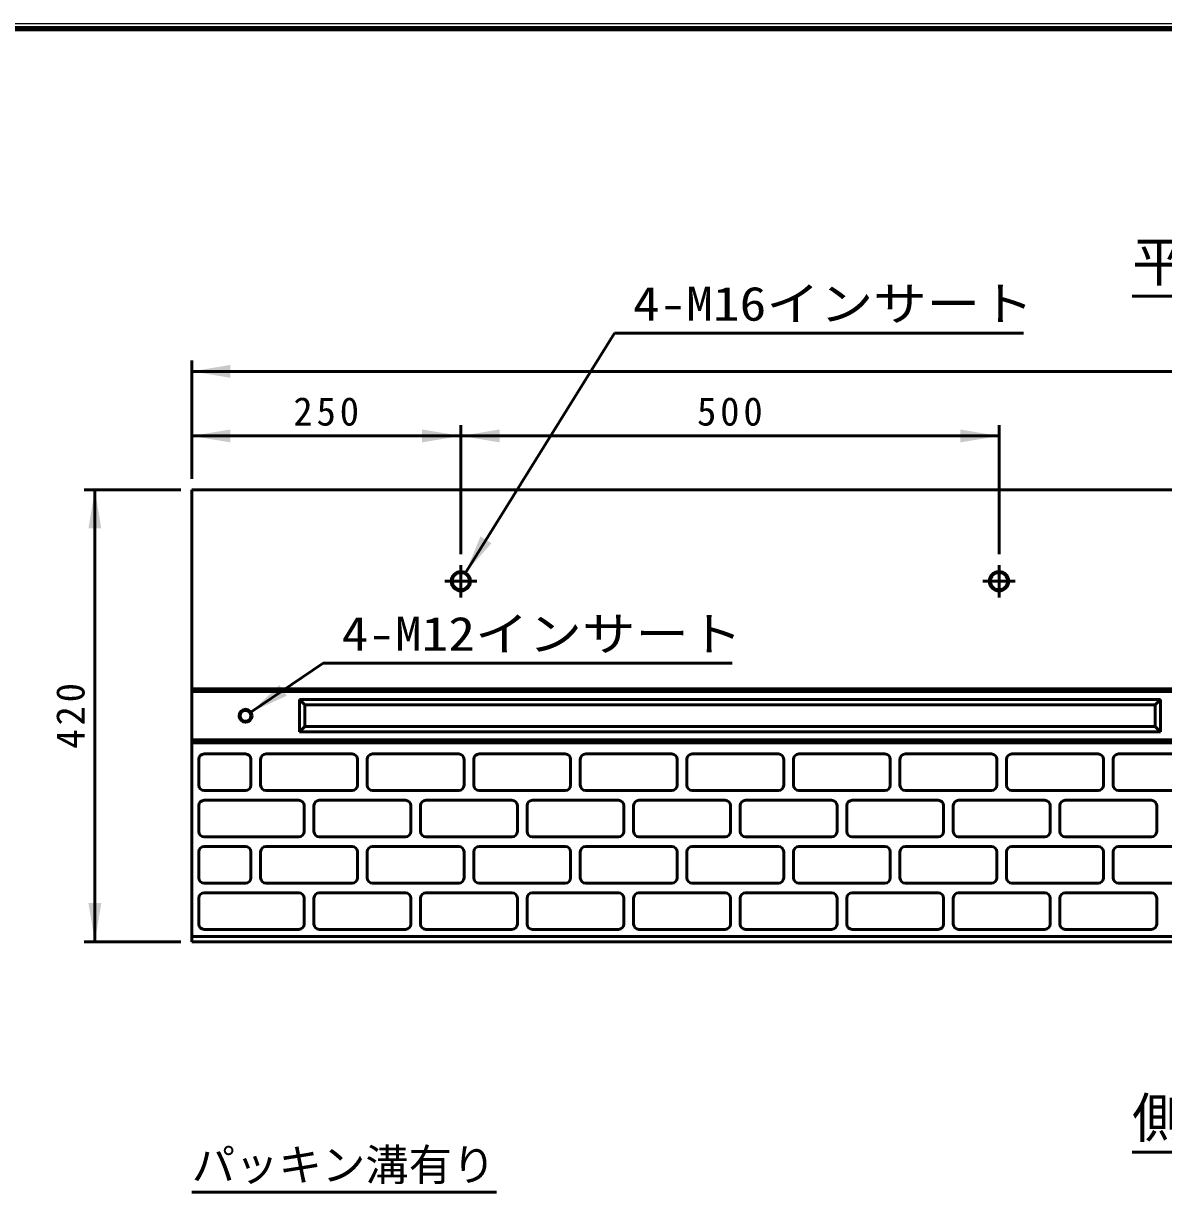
# Model space of a CAD drawing. Units: millimetres, scale not verified. Extents: x 100 to 4105, y 100 to 2870.
# Drawn here: x 1778 to 2837, y 1776 to 2870 of the extents above; entities that cross this region are included whole.
import ezdxf
from ezdxf.enums import TextEntityAlignment as Align

# ---------------------------------------------------------------- set-up
doc = ezdxf.new("R2010")
doc.units = ezdxf.units.MM
doc.header["$LTSCALE"] = 5
doc.header["$PDMODE"] = 32
doc.header["$PDSIZE"] = 2.5
doc.linetypes.add('USER1', pattern=[13.4, 10, -1.2, 1, -1.2])
doc.layers.add('V-nasSTD', color=7, linetype='Continuous', lineweight=35)
doc.styles.add('ＭＳ ゴシック', font='')
doc.styles.get('ＭＳ ゴシック').set_extended_font_data('MS Gothic')

msp = doc.modelspace()

# ---------------------------------------------------------------- hatches: boundary and pattern name
at = {"layer": 'V-nasSTD'}
for points in [[(1970.35, 2552.841), (1934.35, 2546.841), (1970.35, 2540.841)], [(1970.35, 2492.841), (1934.35, 2486.841), (1970.35, 2480.841)], [(2148.35, 2480.841), (2184.35, 2486.841), (2148.35, 2492.841)], [(2220.35, 2492.841), (2184.35, 2486.841), (2220.35, 2480.841)], [(2648.35, 2480.841), (2684.35, 2486.841), (2648.35, 2492.841)], [(1850.35, 2400.841), (1844.35, 2436.841), (1838.35, 2400.841)], [(2207.672, 2390.312), (2212.768, 2387.144), (2188.661, 2359.742), (2202.577, 2393.481)], [(2022.503, 2245.399), (2019.142, 2250.369), (2015.78, 2255.339), (1989.321, 2230.202)], [(1838.35, 2052.841), (1844.35, 2016.841), (1850.35, 2052.841)]]:
    msp.add_hatch(color=256, dxfattribs=at).paths.add_polyline_path(points)

# ---------------------------------------------------------------- linework, layer by layer
at = {"layer": 'V-nasSTD', "lineweight": 100}
msp.add_line((4100, 2865), (105, 2865), dxfattribs=at)
at = {"layer": 'V-nasSTD', "lineweight": 50}
for p, q in [((2807.947, 2616.841), (3060.754, 2616.841)), ((2188.661, 2359.742), (2327.121, 2582.382)), ((2327.121, 2582.382), (2707.121, 2582.382)), ((1934.35, 2446.841), (1934.35, 2556.841)), ((1934.35, 2546.841), (3934.35, 2546.841)), ((2184.35, 2376.841), (2184.35, 2496.841)), ((2684.35, 2376.841), (2684.35, 2496.841)), ((1934.35, 2486.841), (2184.35, 2486.841)), ((2184.35, 2486.841), (2684.35, 2486.841)), ((1924.35, 2436.841), (1834.35, 2436.841)), ((1844.35, 2016.841), (1844.35, 2436.841)), ((3934.35, 2436.841), (1934.35, 2436.841)), ((1934.35, 2436.841), (1934.35, 2016.841)), ((2056.513, 2275.642), (1989.321, 2230.202)), ((2056.513, 2275.642), (2436.513, 2275.642)), ((3934.35, 2251.841), (1934.35, 2251.841)), ((3934.35, 2249.341), (1934.35, 2249.341)), ((2834.35, 2241.841), (2034.35, 2241.841)), ((2034.35, 2211.841), (2034.35, 2241.841)), ((2039.35, 2236.841), (2034.35, 2241.841)), ((2829.35, 2236.841), (2039.35, 2236.841)), ((2039.35, 2216.841), (2039.35, 2236.841)), ((2829.35, 2236.841), (2834.35, 2241.841)), ((2829.35, 2216.841), (2829.35, 2236.841)), ((2834.35, 2211.841), (2834.35, 2241.841)), ((2039.35, 2216.841), (2034.35, 2211.841)), ((2834.35, 2211.841), (2034.35, 2211.841)), ((2829.35, 2216.841), (2039.35, 2216.841)), ((2829.35, 2216.841), (2834.35, 2211.841)), ((3934.35, 2204.341), (1934.35, 2204.341)), ((2672.85, 2201.841), (1934.35, 2201.841)), ((1934.35, 2201.841), (3934.35, 2201.841)), ((1984.35, 2191.341), (1945.85, 2191.341)), ((2003.35, 2191.341), (2083.35, 2191.341)), ((2102.35, 2191.341), (2182.35, 2191.341)), ((2201.35, 2191.341), (2281.35, 2191.341)), ((2300.35, 2191.341), (2380.35, 2191.341)), ((2399.35, 2191.341), (2479.35, 2191.341)), ((2498.35, 2191.341), (2578.35, 2191.341)), ((2597.35, 2191.341), (2677.35, 2191.341)), ((2696.35, 2191.341), (2776.35, 2191.341)), ((2795.35, 2191.341), (2875.35, 2191.341)), ((1940.85, 2186.341), (1940.85, 2162.341)), ((1989.35, 2162.341), (1989.35, 2186.341)), ((1998.35, 2186.341), (1998.35, 2162.341)), ((2088.35, 2162.341), (2088.35, 2186.341)), ((2097.35, 2186.341), (2097.35, 2162.341)), ((2187.35, 2186.341), (2187.35, 2162.341)), ((2196.35, 2186.341), (2196.35, 2162.341)), ((2286.35, 2162.341), (2286.35, 2186.341)), ((2295.35, 2186.341), (2295.35, 2162.341)), ((2385.35, 2162.341), (2385.35, 2186.341)), ((2394.35, 2162.341), (2394.35, 2186.341)), ((2484.35, 2162.341), (2484.35, 2186.341)), ((2493.35, 2186.341), (2493.35, 2162.341)), ((2583.35, 2162.341), (2583.35, 2186.341)), ((2592.35, 2186.341), (2592.35, 2162.341)), ((2682.35, 2162.341), (2682.35, 2186.341)), ((2691.35, 2186.341), (2691.35, 2162.341)), ((2781.35, 2162.341), (2781.35, 2186.341)), ((2790.35, 2186.341), (2790.35, 2162.341)), ((1945.85, 2157.341), (1984.35, 2157.341)), ((2003.35, 2157.341), (2083.35, 2157.341)), ((2182.35, 2157.341), (2102.35, 2157.341)), ((2201.35, 2157.341), (2281.35, 2157.341)), ((2300.35, 2157.341), (2380.35, 2157.341)), ((2399.35, 2157.341), (2479.35, 2157.341)), ((2498.35, 2157.341), (2578.35, 2157.341)), ((2597.35, 2157.341), (2677.35, 2157.341)), ((2696.35, 2157.341), (2776.35, 2157.341)), ((2795.35, 2157.341), (2875.35, 2157.341)), ((1945.85, 2148.341), (2033.85, 2148.341)), ((2132.85, 2148.341), (2052.85, 2148.341)), ((2151.85, 2148.341), (2231.85, 2148.341)), ((2330.85, 2148.341), (2250.85, 2148.341)), ((2349.85, 2148.341), (2429.85, 2148.341)), ((2448.85, 2148.341), (2528.85, 2148.341)), ((2547.85, 2148.341), (2627.85, 2148.341)), ((2646.85, 2148.341), (2726.85, 2148.341)), ((2745.85, 2148.341), (2825.85, 2148.341)), ((1940.85, 2119.341), (1940.85, 2143.341)), ((2038.85, 2119.341), (2038.85, 2143.341)), ((2047.85, 2119.341), (2047.85, 2143.341)), ((2137.85, 2119.341), (2137.85, 2143.341)), ((2146.85, 2119.341), (2146.85, 2143.341)), ((2236.85, 2119.341), (2236.85, 2143.341)), ((2245.85, 2119.341), (2245.85, 2143.341)), ((2335.85, 2119.341), (2335.85, 2143.341)), ((2344.85, 2119.341), (2344.85, 2143.341)), ((2434.85, 2143.341), (2434.85, 2119.341)), ((2443.85, 2119.341), (2443.85, 2143.341)), ((2533.85, 2119.341), (2533.85, 2143.341)), ((2542.85, 2119.341), (2542.85, 2143.341)), ((2632.85, 2119.341), (2632.85, 2143.341)), ((2641.85, 2119.341), (2641.85, 2143.341)), ((2731.85, 2119.341), (2731.85, 2143.341)), ((2740.85, 2119.341), (2740.85, 2143.341)), ((2830.85, 2119.341), (2830.85, 2143.341)), ((1945.85, 2114.341), (2033.85, 2114.341)), ((2052.85, 2114.341), (2132.85, 2114.341)), ((2151.85, 2114.341), (2231.85, 2114.341)), ((2250.85, 2114.341), (2330.85, 2114.341)), ((2429.85, 2114.341), (2349.85, 2114.341)), ((2448.85, 2114.341), (2528.85, 2114.341)), ((2547.85, 2114.341), (2627.85, 2114.341)), ((2646.85, 2114.341), (2726.85, 2114.341)), ((2745.85, 2114.341), (2825.85, 2114.341)), ((1984.35, 2105.341), (1945.85, 2105.341)), ((2003.35, 2105.341), (2083.35, 2105.341)), ((2102.35, 2105.341), (2182.35, 2105.341)), ((2201.35, 2105.341), (2281.35, 2105.341)), ((2300.35, 2105.341), (2380.35, 2105.341)), ((2399.35, 2105.341), (2479.35, 2105.341)), ((2498.35, 2105.341), (2578.35, 2105.341)), ((2597.35, 2105.341), (2677.35, 2105.341)), ((2696.35, 2105.341), (2776.35, 2105.341)), ((2795.35, 2105.341), (2875.35, 2105.341)), ((1940.85, 2100.341), (1940.85, 2076.341)), ((1989.35, 2076.341), (1989.35, 2100.341)), ((1998.35, 2100.341), (1998.35, 2076.341)), ((2088.35, 2076.341), (2088.35, 2100.341)), ((2097.35, 2100.341), (2097.35, 2076.341)), ((2187.35, 2100.341), (2187.35, 2076.341)), ((2196.35, 2100.341), (2196.35, 2076.341)), ((2286.35, 2076.341), (2286.35, 2100.341)), ((2295.35, 2100.341), (2295.35, 2076.341)), ((2385.35, 2076.341), (2385.35, 2100.341)), ((2394.35, 2076.341), (2394.35, 2100.341)), ((2484.35, 2076.341), (2484.35, 2100.341)), ((2493.35, 2100.341), (2493.35, 2076.341)), ((2583.35, 2076.341), (2583.35, 2100.341)), ((2592.35, 2100.341), (2592.35, 2076.341)), ((2682.35, 2076.341), (2682.35, 2100.341)), ((2691.35, 2100.341), (2691.35, 2076.341)), ((2781.35, 2076.341), (2781.35, 2100.341)), ((2790.35, 2100.341), (2790.35, 2076.341)), ((1945.85, 2071.341), (1984.35, 2071.341)), ((2003.35, 2071.341), (2083.35, 2071.341)), ((2182.35, 2071.341), (2102.35, 2071.341)), ((2201.35, 2071.341), (2281.35, 2071.341)), ((2300.35, 2071.341), (2380.35, 2071.341)), ((2399.35, 2071.341), (2479.35, 2071.341)), ((2498.35, 2071.341), (2578.35, 2071.341)), ((2597.35, 2071.341), (2677.35, 2071.341)), ((2696.35, 2071.341), (2776.35, 2071.341)), ((2795.35, 2071.341), (2875.35, 2071.341)), ((1945.85, 2062.341), (2033.85, 2062.341)), ((2132.85, 2062.341), (2052.85, 2062.341)), ((2151.85, 2062.341), (2231.85, 2062.341)), ((2330.85, 2062.341), (2250.85, 2062.341)), ((2349.85, 2062.341), (2429.85, 2062.341)), ((2448.85, 2062.341), (2528.85, 2062.341)), ((2547.85, 2062.341), (2627.85, 2062.341)), ((2646.85, 2062.341), (2726.85, 2062.341)), ((2745.85, 2062.341), (2825.85, 2062.341)), ((1940.85, 2033.341), (1940.85, 2057.341)), ((2038.85, 2033.341), (2038.85, 2057.341)), ((2047.85, 2033.341), (2047.85, 2057.341)), ((2137.85, 2033.341), (2137.85, 2057.341)), ((2146.85, 2033.341), (2146.85, 2057.341)), ((2236.85, 2033.341), (2236.85, 2057.341)), ((2245.85, 2033.341), (2245.85, 2057.341)), ((2335.85, 2033.341), (2335.85, 2057.341)), ((2344.85, 2033.341), (2344.85, 2057.341)), ((2434.85, 2057.341), (2434.85, 2033.341)), ((2443.85, 2033.341), (2443.85, 2057.341)), ((2533.85, 2033.341), (2533.85, 2057.341)), ((2542.85, 2033.341), (2542.85, 2057.341)), ((2632.85, 2033.341), (2632.85, 2057.341)), ((2641.85, 2033.341), (2641.85, 2057.341)), ((2731.85, 2033.341), (2731.85, 2057.341)), ((2740.85, 2033.341), (2740.85, 2057.341)), ((2830.85, 2033.341), (2830.85, 2057.341)), ((1945.85, 2028.341), (2033.85, 2028.341)), ((2052.85, 2028.341), (2132.85, 2028.341)), ((2151.85, 2028.341), (2231.85, 2028.341)), ((2250.85, 2028.341), (2330.85, 2028.341)), ((2429.85, 2028.341), (2349.85, 2028.341)), ((2448.85, 2028.341), (2528.85, 2028.341)), ((2547.85, 2028.341), (2627.85, 2028.341)), ((2646.85, 2028.341), (2726.85, 2028.341)), ((2745.85, 2028.341), (2825.85, 2028.341)), ((1924.35, 2016.841), (1834.35, 2016.841)), ((1934.35, 2021.841), (2934.35, 2021.841)), ((1934.35, 2016.841), (3934.35, 2016.841)), ((2807.947, 1821.38), (3060.754, 1821.38)), ((1934.35, 1784.053), (2217.558, 1784.053))]:
    msp.add_line(p, q, dxfattribs=at)
at = {"layer": 'V-nasSTD', "linetype": 'USER1', "lineweight": 50}
for p, q in [((2184.35, 2366.841), (2184.35, 2336.841)), ((2684.35, 2366.841), (2684.35, 2336.841)), ((2199.35, 2351.841), (2169.35, 2351.841)), ((2699.35, 2351.841), (2669.35, 2351.841))]:
    msp.add_line(p, q, dxfattribs=at)
at = {"layer": 'V-nasSTD', "lineweight": 13}
msp.add_lwpolyline([(100, 100), (100, 2870), (4105, 2870), (4105, 100)], close=True, dxfattribs=at)
at = {"layer": 'V-nasSTD', "lineweight": 50}
for centre, radius in [((2184.35, 2351.841), 9), ((2184.35, 2351.841), 8), ((2684.35, 2351.841), 9), ((2684.35, 2351.841), 8), ((1984.35, 2226.841), 6), ((1984.35, 2226.841), 5)]:
    msp.add_circle(centre, radius, dxfattribs=at)
for centre, start, end in [((1945.85, 2186.341), 90, 180), ((1984.35, 2186.341), 0, 90), ((2003.35, 2186.341), 90, 180), ((2083.35, 2186.341), 0, 90), ((2102.35, 2186.341), 90, 180), ((2182.35, 2186.341), 0, 90), ((2201.35, 2186.341), 90, 180), ((2281.35, 2186.341), 0, 90), ((2300.35, 2186.341), 90, 180), ((2380.35, 2186.341), 0, 90), ((2399.35, 2186.341), 90, 180), ((2479.35, 2186.341), 0, 90), ((2498.35, 2186.341), 90, 180), ((2578.35, 2186.341), 0, 90), ((2597.35, 2186.341), 90, 180), ((2677.35, 2186.341), 0, 90), ((2696.35, 2186.341), 90, 180), ((2776.35, 2186.341), 0, 90), ((2795.35, 2186.341), 90, 180), ((1945.85, 2162.341), 180, 270), ((1984.35, 2162.341), 270, 0), ((2003.35, 2162.341), 180, 270), ((2083.35, 2162.341), 270, 0), ((2102.35, 2162.341), 180, 270), ((2182.35, 2162.341), 270, 0), ((2201.35, 2162.341), 180, 270), ((2281.35, 2162.341), 270, 0), ((2300.35, 2162.341), 180, 270), ((2380.35, 2162.341), 270, 0), ((2399.35, 2162.341), 180, 270), ((2479.35, 2162.341), 270, 0), ((2498.35, 2162.341), 180, 270), ((2578.35, 2162.341), 270, 0), ((2597.35, 2162.341), 180, 270), ((2677.35, 2162.341), 270, 0), ((2696.35, 2162.341), 180, 270), ((2776.35, 2162.341), 270, 0), ((2795.35, 2162.341), 180, 270), ((1945.85, 2143.341), 90, 180), ((2033.85, 2143.341), 0, 90), ((2052.85, 2143.341), 90, 180), ((2132.85, 2143.341), 0, 90), ((2151.85, 2143.341), 90, 180), ((2231.85, 2143.341), 0, 90), ((2250.85, 2143.341), 90, 180), ((2330.85, 2143.341), 0, 90), ((2349.85, 2143.341), 90, 180), ((2429.85, 2143.341), 0, 90), ((2448.85, 2143.341), 90, 180), ((2528.85, 2143.341), 0, 90), ((2547.85, 2143.341), 90, 180), ((2627.85, 2143.341), 0, 90), ((2646.85, 2143.341), 90, 180), ((2726.85, 2143.341), 0, 90), ((2745.85, 2143.341), 90, 180), ((2825.85, 2143.341), 0, 90), ((1945.85, 2119.341), 180, 270), ((2033.85, 2119.341), 270, 0), ((2052.85, 2119.341), 180, 270), ((2132.85, 2119.341), 270, 0), ((2151.85, 2119.341), 180, 270), ((2231.85, 2119.341), 270, 0), ((2250.85, 2119.341), 180, 270), ((2330.85, 2119.341), 270, 0), ((2349.85, 2119.341), 180, 270), ((2429.85, 2119.341), 270, 0), ((2448.85, 2119.341), 180, 270), ((2528.85, 2119.341), 270, 0), ((2547.85, 2119.341), 180, 270), ((2627.85, 2119.341), 270, 0), ((2646.85, 2119.341), 180, 270), ((2726.85, 2119.341), 270, 0), ((2745.85, 2119.341), 180, 270), ((2825.85, 2119.341), 270, 0), ((1945.85, 2100.341), 90, 180), ((1984.35, 2100.341), 0, 90), ((2003.35, 2100.341), 90, 180), ((2083.35, 2100.341), 0, 90), ((2102.35, 2100.341), 90, 180), ((2182.35, 2100.341), 0, 90), ((2201.35, 2100.341), 90, 180), ((2281.35, 2100.341), 0, 90), ((2300.35, 2100.341), 90, 180), ((2380.35, 2100.341), 0, 90), ((2399.35, 2100.341), 90, 180), ((2479.35, 2100.341), 0, 90), ((2498.35, 2100.341), 90, 180), ((2578.35, 2100.341), 0, 90), ((2597.35, 2100.341), 90, 180), ((2677.35, 2100.341), 0, 90), ((2696.35, 2100.341), 90, 180), ((2776.35, 2100.341), 0, 90), ((2795.35, 2100.341), 90, 180), ((1945.85, 2076.341), 180, 270), ((1984.35, 2076.341), 270, 0), ((2003.35, 2076.341), 180, 270), ((2083.35, 2076.341), 270, 0), ((2102.35, 2076.341), 180, 270), ((2182.35, 2076.341), 270, 0), ((2201.35, 2076.341), 180, 270), ((2281.35, 2076.341), 270, 0), ((2300.35, 2076.341), 180, 270), ((2380.35, 2076.341), 270, 0), ((2399.35, 2076.341), 180, 270), ((2479.35, 2076.341), 270, 0), ((2498.35, 2076.341), 180, 270), ((2578.35, 2076.341), 270, 0), ((2597.35, 2076.341), 180, 270), ((2677.35, 2076.341), 270, 0), ((2696.35, 2076.341), 180, 270), ((2776.35, 2076.341), 270, 0), ((2795.35, 2076.341), 180, 270), ((1945.85, 2057.341), 90, 180), ((2033.85, 2057.341), 0, 90), ((2052.85, 2057.341), 90, 180), ((2132.85, 2057.341), 0, 90), ((2151.85, 2057.341), 90, 180), ((2231.85, 2057.341), 0, 90), ((2250.85, 2057.341), 90, 180), ((2330.85, 2057.341), 0, 90), ((2349.85, 2057.341), 90, 180), ((2429.85, 2057.341), 0, 90), ((2448.85, 2057.341), 90, 180), ((2528.85, 2057.341), 0, 90), ((2547.85, 2057.341), 90, 180), ((2627.85, 2057.341), 0, 90), ((2646.85, 2057.341), 90, 180), ((2726.85, 2057.341), 0, 90), ((2745.85, 2057.341), 90, 180), ((2825.85, 2057.341), 0, 90), ((1945.85, 2033.341), 180, 270), ((2033.85, 2033.341), 270, 0), ((2052.85, 2033.341), 180, 270), ((2132.85, 2033.341), 270, 0), ((2151.85, 2033.341), 180, 270), ((2231.85, 2033.341), 270, 0), ((2250.85, 2033.341), 180, 270), ((2330.85, 2033.341), 270, 0), ((2349.85, 2033.341), 180, 270), ((2429.85, 2033.341), 270, 0), ((2448.85, 2033.341), 180, 270), ((2528.85, 2033.341), 270, 0), ((2547.85, 2033.341), 180, 270), ((2627.85, 2033.341), 270, 0), ((2646.85, 2033.341), 180, 270), ((2726.85, 2033.341), 270, 0), ((2745.85, 2033.341), 180, 270), ((2825.85, 2033.341), 270, 0)]:
    msp.add_arc(centre, 5, start, end, dxfattribs=at)
at = {"layer": 'V-nasSTD'}
for p in [(2184.35, 2351.841), (2684.35, 2351.841)]:
    msp.add_point(p, dxfattribs=at)

# ---------------------------------------------------------------- texts
at = {"layer": 'V-nasSTD', "style": 'ＭＳ ゴシック'}
for s, height, p in [('平\u3000面\u3000図', 36.95, (2807.947, 2667.241)), ('側\u3000面\u3000図', 36.95, (2807.947, 1871.78)), ('パッキン溝有り', 29.56, (1934.35, 1824.373))]:
    msp.add_text(s, height=height, dxfattribs=at).set_placement(p, align=Align.TOP_LEFT)
at = {"layer": 'V-nasSTD', "style": 'ＭＳ ゴシック', "width": 1.15}
for s, p in [('4-M16インサート', (2344.241, 2625.582)), ('4-M12インサート', (2073.633, 2318.842))]:
    msp.add_text(s, height=31.67, dxfattribs=at).set_placement(p, align=Align.TOP_LEFT)
at = {"layer": 'V-nasSTD', "char_height": 26.39, "attachment_point": 1, "style": 'ＭＳ ゴシック'}
for s, insert in [('\\T1.2;250', (2028.75, 2522.841)), ('\\T1.2;500', (2403.75, 2522.841))]:
    msp.add_mtext(s, dxfattribs=dict(at, insert=insert))
at = {"layer": 'V-nasSTD', "insert": (1808.35, 2196.241), "char_height": 26.39, "attachment_point": 1, "rotation": 90, "style": 'ＭＳ ゴシック'}
msp.add_mtext('\\T1.2;420', dxfattribs=at)

doc.saveas('drawing.dxf')
